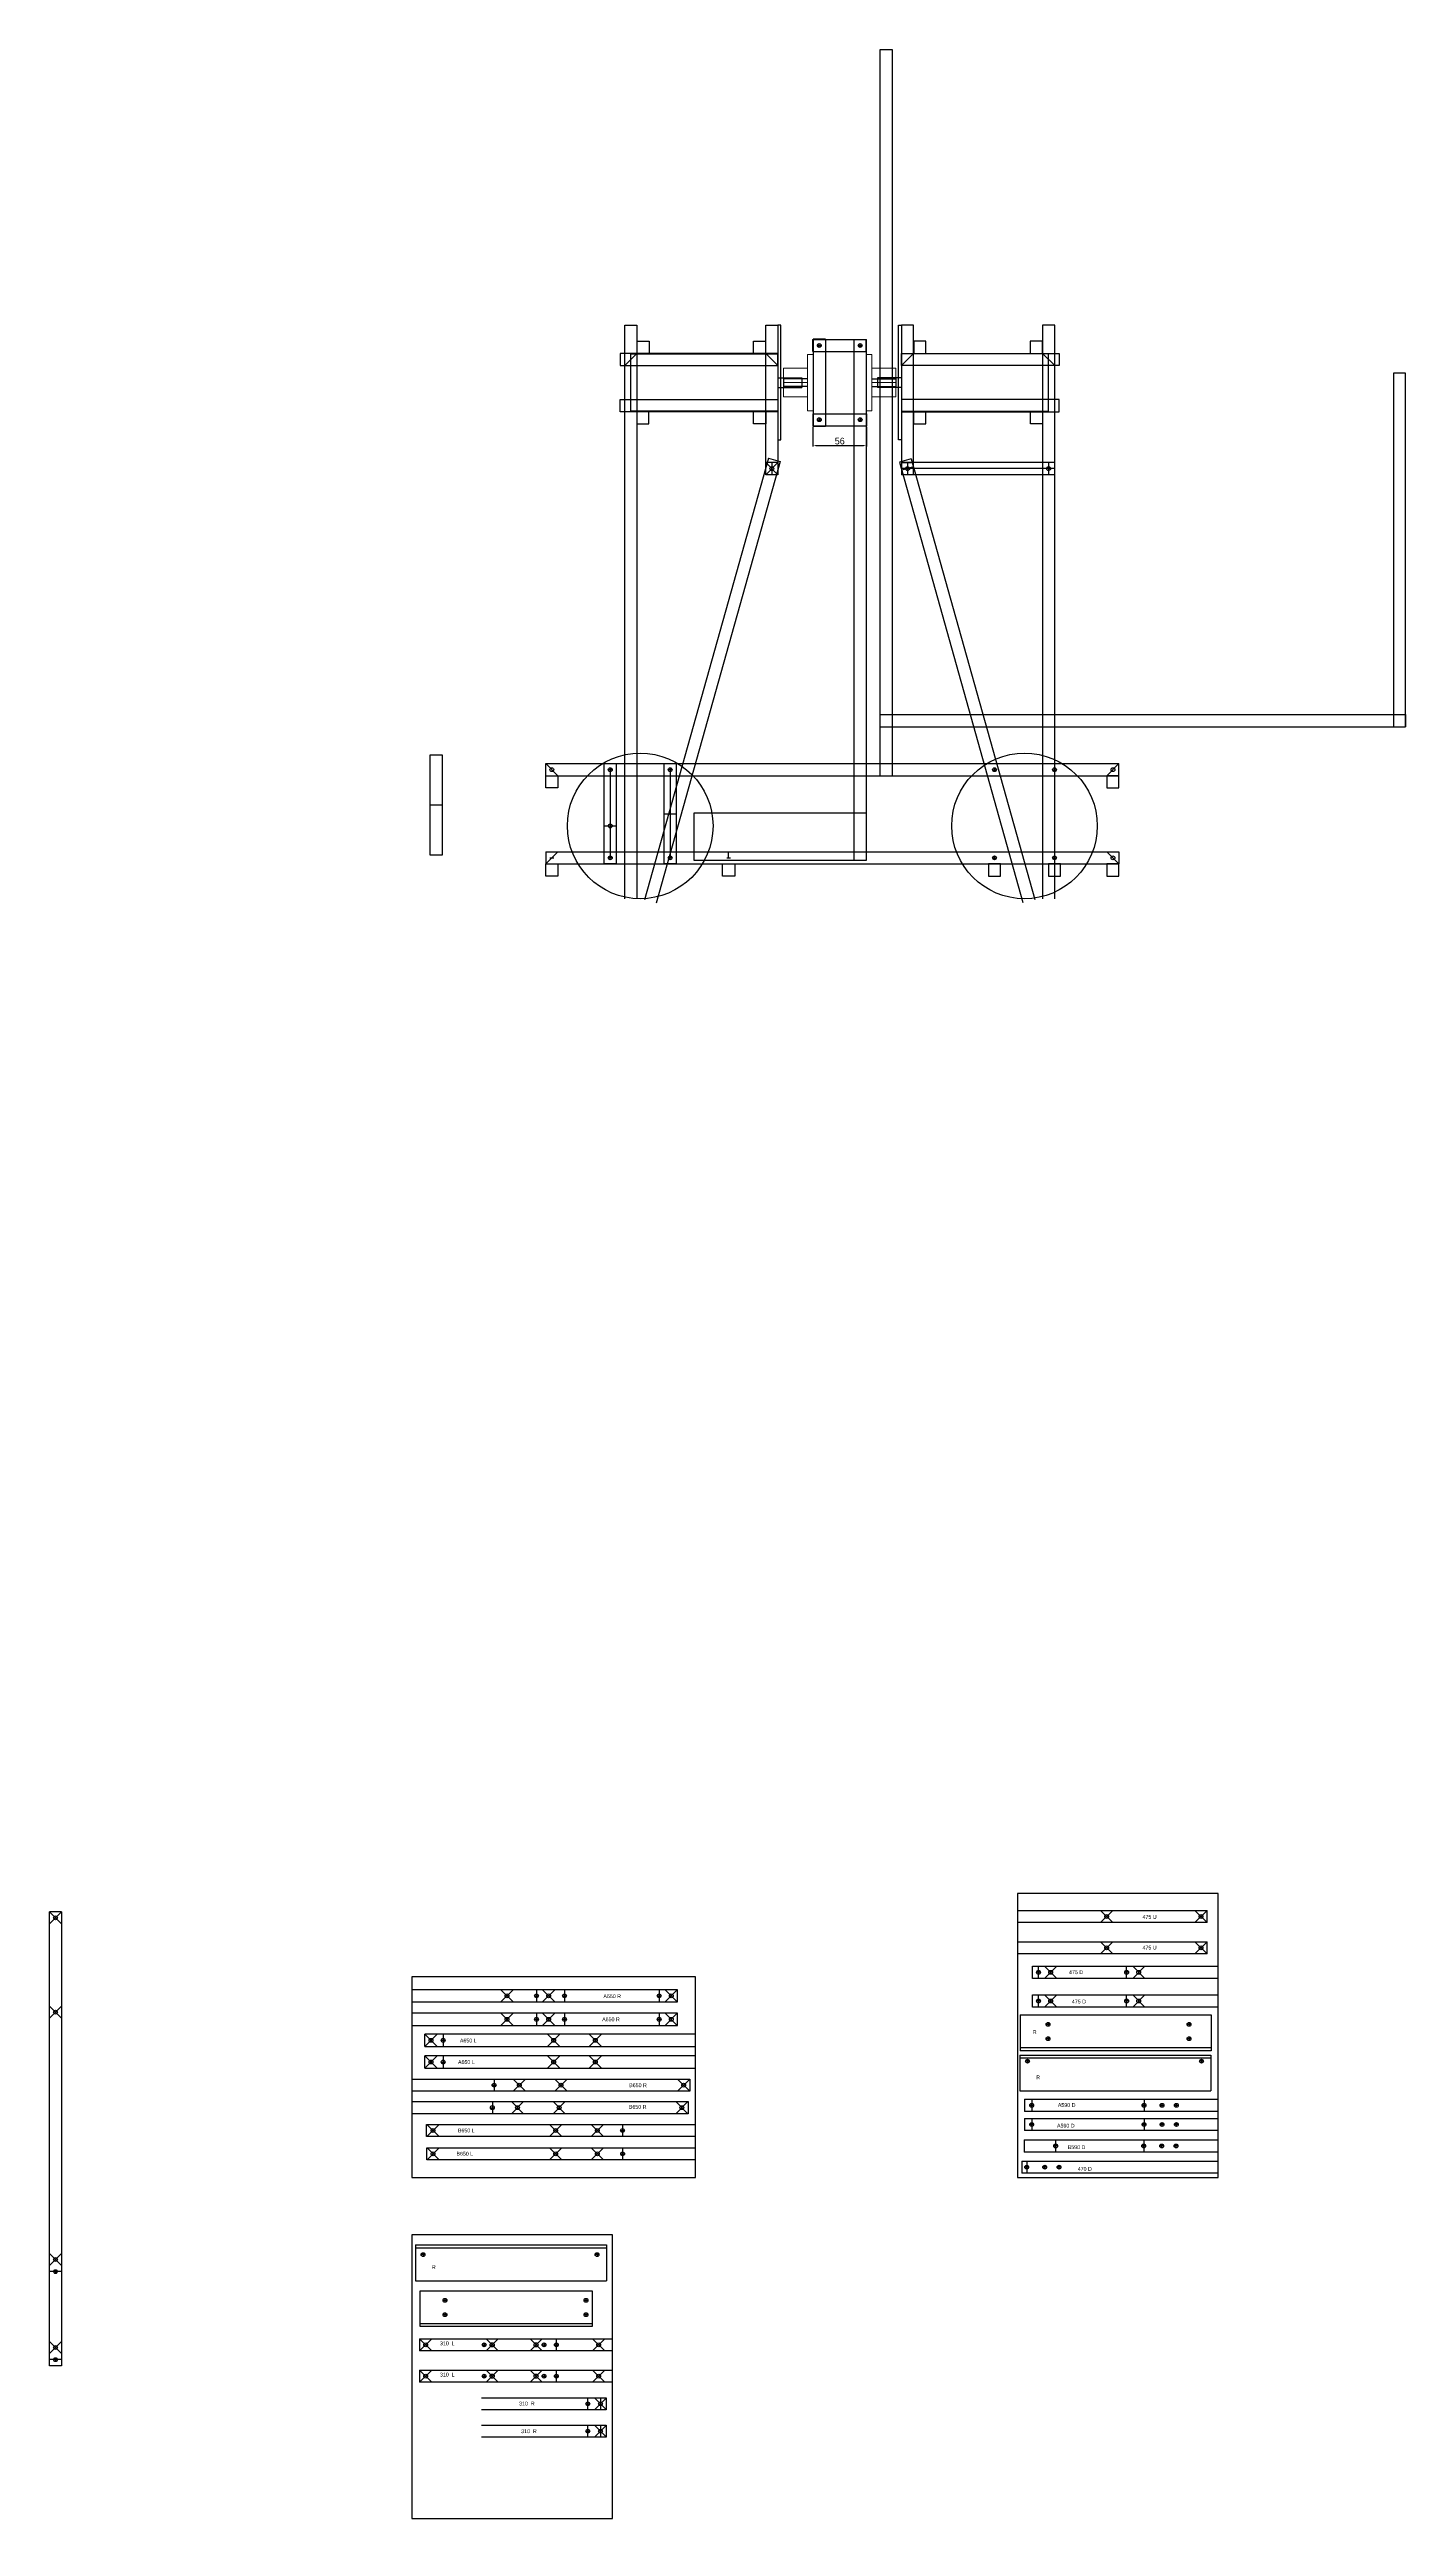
# Model space of a CAD drawing. Header units: millimetres. Extents: x -15418 to 43885, y -27590 to 23052.
# Drawn here: x 29917 to 31336, y -20744 to -18161 of the extents above; entities that cross this region are included whole.
import ezdxf

# ---------------------------------------------------------------- set-up
doc = ezdxf.new("R2010")
doc.units = ezdxf.units.MM
doc.header["$LTSCALE"] = 0.5
doc.layers.get('0').update_dxf_attribs({"lineweight": 5})
doc.layers.get('Defpoints').update_dxf_attribs({"color": 4})
for name, color, linetype in [('Layer1', 1, 'Continuous'), ('Layer2', 2, 'Continuous'), ('Layer3', 9, 'Continuous'), ('Layer4', 6, 'Continuous')]:
    doc.layers.add(name, color=color, linetype=linetype)
doc.dimstyles.new('ISO-25', dxfattribs={"dimtxt": 7, "dimasz": 3, "dimexe": 1, "dimexo": 1, "dimgap": 1, "dimtad": 1, "dimtoh": 1, "dimdec": 3, "dimdsep": 46, "dimtxsty": 'Standard', "dimcen": 2.5, "dimadec": 0, "dimazin": 0, "dimtfac": 1, "dimtdec": 3, "dimtmove": 0, "dimatfit": 3, "dimfxl": 1, "dimarcsym": 1})

# ---------------------------------------------------------------- blocks, each defined once
blk = doc.blocks.new('*D338')
at = {"layer": 'Defpoints', "color": 0, "transparency": 16777216}
for p in [(30716.1, -18554.7), (30772.1, -18554.7), (30772.1, -18575.2)]:
    blk.add_point(p, dxfattribs=at)
at = {"layer": 'Layer1', "color": 0, "lineweight": -2, "transparency": 16777216}
for p, q in [((30716.1, -18555.7), (30716.1, -18576.2)), ((30772.1, -18555.7), (30772.1, -18576.2)), ((30719.1, -18575.2), (30769.1, -18575.2))]:
    blk.add_line(p, q, dxfattribs=at)
at = {"layer": 'Layer1', "color": 0, "transparency": 16777216}
for points in [[(30719.1, -18574.7), (30719.1, -18575.7), (30716.1, -18575.2)], [(30769.1, -18574.7), (30769.1, -18575.7), (30772.1, -18575.2)]]:
    blk.add_solid(points, dxfattribs=at)
at = {"layer": 'Layer1', "color": 0, "transparency": 16777216, "insert": (30744.1, -18570.7), "char_height": 7, "attachment_point": 5}
blk.add_mtext('56', dxfattribs=at)

msp = doc.modelspace()

# ---------------------------------------------------------------- linework, layer by layer
at = {"transparency": 33554661}
for p, q in [((30685.3552, -18524.4607), (30685.3552, -18494.4607)), ((30710.3552, -18494.4607), (30685.3552, -18494.4607)), ((30710.3552, -18538.9607), (30710.3552, -18479.9607)), ((30710.3552, -18479.9607), (30716.3552, -18479.9607)), ((30716.3552, -18479.9607), (30716.3552, -18538.9607)), ((30771.7552, -18479.9607), (30771.7552, -18538.9607)), ((30777.7552, -18479.9607), (30771.7552, -18479.9607)), ((30777.7552, -18538.9607), (30777.7552, -18479.9607)), ((30777.7552, -18494.4607), (30802.7552, -18494.4607)), ((30802.7552, -18524.4607), (30802.7552, -18494.4607)), ((30710.3552, -18509.4607), (30685.3552, -18509.4607)), ((30777.7552, -18509.4607), (30802.7552, -18509.4607)), ((30710.3552, -18524.4607), (30685.3552, -18524.4607)), ((30716.3552, -18538.9607), (30710.3552, -18538.9607)), ((30771.7552, -18538.9607), (30777.7552, -18538.9607)), ((30777.7552, -18524.4607), (30802.7552, -18524.4607))]:
    msp.add_line(p, q, dxfattribs=at)
at = {"layer": 'Layer1', "transparency": 33554661}
for p, q in [((30786.3552, -18920.8307), (30786.3552, -18160.8307)), ((30786.3552, -18160.8307), (30799.0552, -18160.8307)), ((30799.0552, -18160.8307), (30799.0552, -18920.8307)), ((30519.0552, -19049.4607), (30519.0552, -18449.4607)), ((30519.0552, -18449.4607), (30531.7552, -18449.4607)), ((30531.7552, -18449.4607), (30531.7552, -19049.4607)), ((30531.9552, -18478.9607), (30531.9552, -18466.2607)), ((30531.9552, -18466.2607), (30544.6552, -18466.2607)), ((30544.6552, -18466.2607), (30544.6552, -18478.9607)), ((30653.7552, -18478.9607), (30653.7552, -18466.2607)), ((30653.7552, -18466.2607), (30666.4552, -18466.2607)), ((30666.4552, -18466.2607), (30666.4552, -18478.9607)), ((30666.6552, -18605.8107), (30666.6552, -18449.4607)), ((30666.6552, -18449.4607), (30679.3552, -18449.4607)), ((30679.3552, -18449.4607), (30679.3552, -18569.4607)), ((30682.3552, -18449.4607), (30679.3552, -18449.4607)), ((30679.3552, -18449.4607), (30679.3552, -18605.8107)), ((30682.3552, -18569.4607), (30682.3552, -18449.4607)), ((30716.0552, -18464.2607), (30772.0552, -18464.2607)), ((30716.0552, -18476.9607), (30716.0552, -18464.2607)), ((30716.3552, -18476.9607), (30716.3552, -18463.9607)), ((30729.0552, -18463.9607), (30716.3552, -18463.9607)), ((30716.3552, -18464.2607), (30716.3552, -18554.6607)), ((30720.7052, -18470.6107), (30724.7052, -18470.6107)), ((30722.7052, -18472.6107), (30722.7052, -18468.6107)), ((30729.0552, -18463.9607), (30729.0552, -18554.9607)), ((30759.0552, -19009.4607), (30759.0552, -18464.2607)), ((30763.4052, -18470.6107), (30767.4052, -18470.6107)), ((30765.4052, -18472.6107), (30765.4052, -18468.6107)), ((30771.7552, -18464.2607), (30771.7552, -19009.4607)), ((30771.7552, -18476.9607), (30771.7552, -18464.2607)), ((30772.0552, -18476.9607), (30772.0552, -18464.2607)), ((30805.7552, -18569.4607), (30805.7552, -18449.4607)), ((30805.7552, -18449.4607), (30808.7552, -18449.4607)), ((30808.7552, -18449.4607), (30808.7552, -18569.4607)), ((30808.7552, -18449.4607), (30808.7552, -18605.8107)), ((30821.4552, -18449.4607), (30808.7552, -18449.4607)), ((30821.4552, -18605.8107), (30821.4552, -18449.4607)), ((30821.6552, -18466.2607), (30821.6552, -18478.9607)), ((30834.3552, -18466.2607), (30821.6552, -18466.2607)), ((30834.3552, -18478.9607), (30834.3552, -18466.2607)), ((30943.4552, -18466.2607), (30943.4552, -18478.9607)), ((30956.1552, -18466.2607), (30943.4552, -18466.2607)), ((30956.1552, -18478.9607), (30956.1552, -18466.2607)), ((30956.3552, -18449.4607), (30956.3552, -19049.4607)), ((30969.0552, -18449.4607), (30956.3552, -18449.4607)), ((30969.0552, -19049.4607), (30969.0552, -18449.4607)), ((30679.3552, -18478.9607), (30514.3552, -18478.9607)), ((30514.3552, -18478.9607), (30514.3552, -18491.6607)), ((30514.3552, -18491.6607), (30679.3552, -18491.6607)), ((30531.7552, -18478.9607), (30519.0552, -18491.6607)), ((30544.6552, -18478.9607), (30531.9552, -18478.9607)), ((30666.4552, -18478.9607), (30653.7552, -18478.9607)), ((30666.6552, -18478.9607), (30679.3552, -18491.6607)), ((30679.3552, -18491.6607), (30679.3552, -18478.9607)), ((30716.0552, -18476.9607), (30729.0552, -18476.9607)), ((30716.3552, -18476.9607), (30772.0552, -18476.9607)), ((30808.7552, -18478.9607), (30973.7552, -18478.9607)), ((30808.7552, -18491.6607), (30808.7552, -18478.9607)), ((30821.4552, -18478.9607), (30808.7552, -18491.6607)), ((30973.7552, -18491.6607), (30808.7552, -18491.6607)), ((30821.6552, -18478.9607), (30834.3552, -18478.9607)), ((30943.4552, -18478.9607), (30956.1552, -18478.9607)), ((30956.3552, -18478.9607), (30969.0552, -18491.6607)), ((30973.7552, -18478.9607), (30973.7552, -18491.6607)), ((30685.3552, -18504.4607), (30685.3552, -18514.4607)), ((30716.3552, -18509.4607), (30716.3552, -18509.4607)), ((30802.7552, -18504.4607), (30802.7552, -18514.4607)), ((31336.3552, -18499.4607), (31323.6552, -18499.4607)), ((31323.6552, -18499.4607), (31323.6552, -18869.4607)), ((31336.3552, -18869.4607), (31336.3552, -18499.4607)), ((30514.3552, -18539.9607), (30514.3552, -18527.2607)), ((30514.3552, -18527.2607), (30679.3552, -18527.2607)), ((30679.3552, -18539.9607), (30514.3552, -18539.9607)), ((30531.7552, -18539.9607), (30531.7552, -18552.6607)), ((30544.4552, -18552.6607), (30544.4552, -18539.9607)), ((30653.9552, -18552.6607), (30653.9552, -18539.9607)), ((30666.6552, -18539.9607), (30666.6552, -18552.6607)), ((30679.3552, -18527.2607), (30679.3552, -18539.9607)), ((30716.0552, -18541.9607), (30716.0552, -18554.6607)), ((30716.0552, -18541.9607), (30729.0552, -18541.9607)), ((30716.3552, -18541.9607), (30772.0552, -18541.9607)), ((30716.3552, -18541.9607), (30716.3552, -18554.9607)), ((30720.7052, -18548.3107), (30724.7052, -18548.3107)), ((30722.7052, -18546.3107), (30722.7052, -18550.3107)), ((30763.4052, -18548.3107), (30767.4052, -18548.3107)), ((30765.4052, -18546.3107), (30765.4052, -18550.3107)), ((30771.7552, -18541.9607), (30771.7552, -18554.6607)), ((30772.0552, -18541.9607), (30772.0552, -18554.6607)), ((30973.7552, -18527.2607), (30808.7552, -18527.2607)), ((30808.7552, -18527.2607), (30808.7552, -18539.9607)), ((30808.7552, -18539.9607), (30973.7552, -18539.9607)), ((30821.4552, -18539.9607), (30821.4552, -18552.6607)), ((30834.1552, -18552.6607), (30834.1552, -18539.9607)), ((30943.6552, -18552.6607), (30943.6552, -18539.9607)), ((30956.3552, -18539.9607), (30956.3552, -18552.6607)), ((30973.7552, -18539.9607), (30973.7552, -18527.2607)), ((30531.7552, -18552.6607), (30544.4552, -18552.6607)), ((30666.6552, -18552.6607), (30653.9552, -18552.6607)), ((30679.3552, -18569.4607), (30682.3552, -18569.4607)), ((30716.0552, -18554.6607), (30772.0552, -18554.6607)), ((30716.3552, -18554.9607), (30729.0552, -18554.9607)), ((30808.7552, -18569.4607), (30805.7552, -18569.4607)), ((30821.4552, -18552.6607), (30834.1552, -18552.6607)), ((30956.3552, -18552.6607), (30943.6552, -18552.6607)), ((30669.4521, -18588.6162), (30539.8092, -19050.7775)), ((30681.6801, -18592.0464), (30552.0372, -19054.2076)), ((30679.3552, -18593.1107), (30666.6552, -18593.1107)), ((30666.6552, -18593.1107), (30679.3552, -18605.8107)), ((30679.3552, -18593.1107), (30666.6552, -18605.8107)), ((30669.4521, -18588.6162), (30681.6801, -18592.0464)), ((30673.0052, -18593.1107), (30673.0052, -18605.8107)), ((30818.8485, -18589.2945), (30806.6205, -18592.7247)), ((30806.6205, -18592.7247), (30935.8829, -19053.5293)), ((30969.0552, -18593.1107), (30808.7552, -18593.1107)), ((30808.7552, -18593.1107), (30821.4552, -18593.1107)), ((30969.0552, -18599.4607), (30808.7552, -18599.4607)), ((30821.2192, -18597.7457), (30808.9912, -18601.1758)), ((30815.1052, -18593.1107), (30815.1052, -18605.8107)), ((30818.8485, -18589.2945), (30948.1109, -19050.0992)), ((30962.7052, -18593.1107), (30962.7052, -18605.8107)), ((30679.3552, -18605.8107), (30666.6552, -18605.8107)), ((30969.0552, -18605.8107), (30808.7552, -18605.8107)), ((30786.3552, -18856.7607), (31336.3552, -18856.7607)), ((31336.3552, -18856.7607), (31336.3552, -18869.4607)), ((30786.3552, -18869.4607), (31336.3552, -18869.4607)), ((31323.6552, -18869.4607), (31336.3552, -18869.4607)), ((30786.3552, -18920.8307), (30799.0552, -18920.8307)), ((30591.7552, -19009.4607), (30591.7552, -18959.4607)), ((30591.7552, -18959.4607), (30771.7552, -18959.4607)), ((30771.7552, -19009.4607), (30591.7552, -19009.4607)), ((30701.7552, -19009.4607), (30695.4052, -19009.4607)), ((31140.1977, -20090.2439), (30930.1977, -20090.2439)), ((30930.1977, -20090.2439), (30930.1977, -20387.2439)), ((31140.1977, -20387.2439), (31140.1977, -20090.2439)), ((30930.1977, -20108.0106), (31128.4902, -20108.0106)), ((31128.4902, -20120.7106), (30930.1977, -20120.7106)), ((31029.7902, -20108.0106), (31017.0902, -20120.7106)), ((31029.7902, -20108.0106), (31017.0902, -20120.7106)), ((31029.7902, -20108.0106), (31017.0902, -20120.7106)), ((31017.0902, -20108.0106), (31029.7902, -20120.7106)), ((31128.4902, -20108.0106), (31115.7902, -20120.7106)), ((31128.4902, -20108.0106), (31115.7902, -20120.7106)), ((31128.4902, -20108.0106), (31115.7902, -20120.7106)), ((31115.7902, -20108.0106), (31128.4902, -20120.7106)), ((31128.4902, -20120.7106), (31128.4902, -20108.0106)), ((30930.1977, -20140.7106), (31128.4902, -20140.7106)), ((31029.7902, -20140.7106), (31017.0902, -20153.4106)), ((31029.7902, -20140.7106), (31017.0902, -20153.4106)), ((31029.7902, -20140.7106), (31017.0902, -20153.4106)), ((31017.0902, -20140.7106), (31029.7902, -20153.4106)), ((31128.4902, -20140.7106), (31115.7902, -20153.4106)), ((31128.4902, -20140.7106), (31115.7902, -20153.4106)), ((31128.4902, -20140.7106), (31115.7902, -20153.4106)), ((31115.7902, -20140.7106), (31128.4902, -20153.4106)), ((31128.4902, -20153.4106), (31128.4902, -20140.7106)), ((31128.4902, -20153.4106), (30930.1977, -20153.4106)), ((30945.7439, -20179.0416), (30945.7439, -20166.3416)), ((30945.7439, -20166.3416), (31140.1977, -20166.3416)), ((30954.1639, -20172.6916), (30950.1639, -20172.6916)), ((30952.1639, -20179.0416), (30952.1639, -20166.3416)), ((30952.1639, -20170.6916), (30952.1639, -20174.6916)), ((30971.2139, -20166.3416), (30958.5139, -20179.0416)), ((30971.2139, -20166.3416), (30958.5139, -20179.0416)), ((30971.2139, -20166.3416), (30958.5139, -20179.0416)), ((30958.5139, -20166.3416), (30971.2139, -20179.0416)), ((31046.3239, -20172.6916), (31042.3239, -20172.6916)), ((31044.3239, -20179.0416), (31044.3239, -20166.3416)), ((31044.3239, -20170.6916), (31044.3239, -20174.6916)), ((31063.3739, -20166.3416), (31050.6739, -20179.0416)), ((31063.3739, -20166.3416), (31050.6739, -20179.0416)), ((31063.3739, -20166.3416), (31050.6739, -20179.0416)), ((31050.6739, -20166.3416), (31063.3739, -20179.0416)), ((30593.1977, -20177.2439), (30296.1977, -20177.2439)), ((30296.1977, -20177.2439), (30296.1977, -20387.2439)), ((30574.4154, -20190.9183), (30296.1977, -20190.9183)), ((30389.4654, -20203.6183), (30402.1654, -20190.9183)), ((30402.1654, -20203.6183), (30389.4654, -20190.9183)), ((30424.7154, -20197.2683), (30428.7154, -20197.2683)), ((30426.7154, -20190.9183), (30426.7154, -20203.6183)), ((30426.7154, -20195.2683), (30426.7154, -20199.2683)), ((30433.0654, -20203.6183), (30445.7654, -20190.9183)), ((30445.7654, -20203.6183), (30433.0654, -20190.9183)), ((30453.9654, -20197.2683), (30457.9654, -20197.2683)), ((30455.9654, -20190.9183), (30455.9654, -20203.6183)), ((30455.9654, -20195.2683), (30455.9654, -20199.2683)), ((30553.0654, -20197.2683), (30557.0654, -20197.2683)), ((30555.0654, -20190.9183), (30555.0654, -20203.6183)), ((30555.0654, -20195.2683), (30555.0654, -20199.2683)), ((30574.1154, -20203.6183), (30561.4154, -20190.9183)), ((30561.4154, -20203.6183), (30574.1154, -20190.9183)), ((30574.4154, -20203.6183), (30574.4154, -20190.9183)), ((30593.1977, -20387.2439), (30593.1977, -20177.2439)), ((31140.1977, -20179.0416), (30945.7439, -20179.0416)), ((30945.7439, -20209.0416), (30945.7439, -20196.3416)), ((30945.7439, -20196.3416), (31140.1977, -20196.3416)), ((30952.1639, -20209.0416), (30952.1639, -20196.3416)), ((30952.1639, -20200.6916), (30952.1639, -20204.6916)), ((30971.2139, -20196.3416), (30958.5139, -20209.0416)), ((30971.2139, -20196.3416), (30958.5139, -20209.0416)), ((30971.2139, -20196.3416), (30958.5139, -20209.0416)), ((30958.5139, -20196.3416), (30971.2139, -20209.0416)), ((31044.3239, -20209.0416), (31044.3239, -20196.3416)), ((31044.3239, -20200.6916), (31044.3239, -20204.6916)), ((31063.3739, -20196.3416), (31050.6739, -20209.0416)), ((31063.3739, -20196.3416), (31050.6739, -20209.0416)), ((31063.3739, -20196.3416), (31050.6739, -20209.0416)), ((31050.6739, -20196.3416), (31063.3739, -20209.0416)), ((30296.1977, -20203.6183), (30574.4154, -20203.6183)), ((30574.4154, -20215.5226), (30296.1977, -20215.5226)), ((30389.4654, -20228.2226), (30402.1654, -20215.5226)), ((30402.1654, -20228.2226), (30389.4654, -20215.5226)), ((30424.7154, -20221.8726), (30428.7154, -20221.8726)), ((30426.7154, -20215.5226), (30426.7154, -20228.2226)), ((30426.7154, -20219.8726), (30426.7154, -20223.8726)), ((30433.0654, -20228.2226), (30445.7654, -20215.5226)), ((30445.7654, -20228.2226), (30433.0654, -20215.5226)), ((30453.9654, -20221.8726), (30457.9654, -20221.8726)), ((30455.9654, -20215.5226), (30455.9654, -20228.2226)), ((30455.9654, -20219.8726), (30455.9654, -20223.8726)), ((30553.0654, -20221.8726), (30557.0654, -20221.8726)), ((30555.0654, -20215.5226), (30555.0654, -20228.2226)), ((30555.0654, -20219.8726), (30555.0654, -20223.8726)), ((30574.1154, -20228.2226), (30561.4154, -20215.5226)), ((30561.4154, -20228.2226), (30574.1154, -20215.5226)), ((30574.4154, -20228.2226), (30574.4154, -20215.5226)), ((30932.8406, -20217.1736), (31132.8406, -20217.1736)), ((30932.8406, -20217.1736), (30932.8406, -20254.6736)), ((31140.1977, -20209.0416), (30945.7439, -20209.0416)), ((30954.1639, -20202.6916), (30950.1639, -20202.6916)), ((30964.1029, -20227.1736), (30960.1029, -20227.1736)), ((30962.1029, -20225.1736), (30962.1029, -20229.1736)), ((31046.3239, -20202.6916), (31042.3239, -20202.6916)), ((31111.7029, -20227.1736), (31107.7029, -20227.1736)), ((31109.7029, -20225.1736), (31109.7029, -20229.1736)), ((31132.8406, -20217.1736), (31132.8406, -20254.6736)), ((30296.1977, -20228.2226), (30574.4154, -20228.2226)), ((30593.1977, -20237.4944), (30309.6899, -20237.4944)), ((30309.6899, -20250.1944), (30309.6899, -20237.4944)), ((30309.6899, -20250.1944), (30593.1977, -20250.1944)), ((30309.9899, -20250.1944), (30322.6899, -20237.4944)), ((30322.6899, -20250.1944), (30309.9899, -20237.4944)), ((30327.0399, -20243.8444), (30331.0399, -20243.8444)), ((30329.0399, -20237.4944), (30329.0399, -20250.1944)), ((30329.0399, -20241.8444), (30329.0399, -20245.8444)), ((30438.3399, -20250.1944), (30451.0399, -20237.4944)), ((30451.0399, -20250.1944), (30438.3399, -20237.4944)), ((30481.9399, -20250.1944), (30494.6399, -20237.4944)), ((30494.6399, -20250.1944), (30481.9399, -20237.4944)), ((31132.8406, -20251.6736), (30932.8406, -20251.6736)), ((30964.1029, -20242.1736), (30960.1029, -20242.1736)), ((30962.1029, -20240.1736), (30962.1029, -20244.1736)), ((31111.7029, -20242.1736), (31107.7029, -20242.1736)), ((31109.7029, -20240.1736), (31109.7029, -20244.1736)), ((30593.1977, -20260.1944), (30309.6899, -20260.1944)), ((30309.6899, -20272.8944), (30309.6899, -20260.1944)), ((30309.6899, -20272.8944), (30593.1977, -20272.8944)), ((30309.9899, -20272.8944), (30322.6899, -20260.1944)), ((30322.6899, -20272.8944), (30309.9899, -20260.1944)), ((30327.0399, -20266.5444), (30331.0399, -20266.5444)), ((30329.0399, -20260.1944), (30329.0399, -20272.8944)), ((30329.0399, -20264.5444), (30329.0399, -20268.5444)), ((30438.3399, -20272.8944), (30451.0399, -20260.1944)), ((30451.0399, -20272.8944), (30438.3399, -20260.1944)), ((30481.9399, -20272.8944), (30494.6399, -20260.1944)), ((30494.6399, -20272.8944), (30481.9399, -20260.1944)), ((30932.5494, -20259.2484), (31132.5494, -20259.2484)), ((30932.5494, -20259.2484), (30932.5494, -20296.7484)), ((30932.5494, -20262.2484), (31132.5494, -20262.2484)), ((31132.8406, -20254.6736), (30932.8406, -20254.6736)), ((30942.5494, -20265.5984), (30938.5494, -20265.5984)), ((30940.5494, -20263.5984), (30940.5494, -20267.5984)), ((31124.6494, -20265.5984), (31120.6494, -20265.5984)), ((31122.6494, -20263.5984), (31122.6494, -20267.5984)), ((31132.5494, -20259.2484), (31132.5494, -20296.7484)), ((30296.1977, -20284.4754), (30587.3449, -20284.4754)), ((30587.3449, -20297.1754), (30296.1977, -20297.1754)), ((30380.3449, -20290.8254), (30384.3449, -20290.8254)), ((30382.3449, -20284.4754), (30382.3449, -20297.1754)), ((30382.3449, -20288.8254), (30382.3449, -20292.8254)), ((30402.3949, -20284.4754), (30415.0949, -20297.1754)), ((30402.3949, -20284.4754), (30415.0949, -20297.1754)), ((30415.0949, -20284.4754), (30402.3949, -20297.1754)), ((30445.9949, -20284.4754), (30458.6949, -20297.1754)), ((30445.9949, -20284.4754), (30458.6949, -20297.1754)), ((30458.6949, -20284.4754), (30445.9949, -20297.1754)), ((30587.0449, -20284.4754), (30574.3449, -20297.1754)), ((30574.3449, -20284.4754), (30587.0449, -20297.1754)), ((30587.0449, -20284.4754), (30574.3449, -20297.1754)), ((30574.3449, -20284.4754), (30587.0449, -20297.1754)), ((30587.3449, -20284.4754), (30587.3449, -20297.1754)), ((30932.5494, -20296.7484), (31132.5494, -20296.7484)), ((30937.6033, -20305.5159), (31140.1977, -20305.5159)), ((30937.6033, -20305.5159), (30937.6033, -20318.2159)), ((30945.0233, -20305.5159), (30945.0233, -20318.2159)), ((31062.5833, -20305.5159), (31062.5833, -20318.2159)), ((30296.1977, -20307.9564), (30585.5055, -20307.9564)), ((30585.5055, -20320.6564), (30296.1977, -20320.6564)), ((30378.5055, -20314.3064), (30382.5055, -20314.3064)), ((30380.5055, -20307.9564), (30380.5055, -20320.6564)), ((30380.5055, -20312.3064), (30380.5055, -20316.3064)), ((30400.5555, -20307.9564), (30413.2555, -20320.6564)), ((30400.5555, -20307.9564), (30413.2555, -20320.6564)), ((30413.2555, -20307.9564), (30400.5555, -20320.6564)), ((30444.1555, -20307.9564), (30456.8555, -20320.6564)), ((30444.1555, -20307.9564), (30456.8555, -20320.6564)), ((30456.8555, -20307.9564), (30444.1555, -20320.6564)), ((30585.2055, -20307.9564), (30572.5055, -20320.6564)), ((30572.5055, -20307.9564), (30585.2055, -20320.6564)), ((30585.2055, -20307.9564), (30572.5055, -20320.6564)), ((30572.5055, -20307.9564), (30585.2055, -20320.6564)), ((30585.5055, -20307.9564), (30585.5055, -20320.6564)), ((31140.1977, -20318.2159), (30937.6033, -20318.2159)), ((30937.6033, -20325.5159), (31140.1977, -20325.5159)), ((30937.6033, -20325.5159), (30937.6033, -20338.2159)), ((30947.0233, -20311.8659), (30943.0233, -20311.8659)), ((30945.0233, -20313.8659), (30945.0233, -20309.8659)), ((30945.0233, -20325.5159), (30945.0233, -20338.2159)), ((30945.0233, -20333.8659), (30945.0233, -20329.8659)), ((31064.5833, -20311.8659), (31060.5833, -20311.8659)), ((31062.5833, -20313.8659), (31062.5833, -20309.8659)), ((31062.5833, -20325.5159), (31062.5833, -20338.2159)), ((31062.5833, -20333.8659), (31062.5833, -20329.8659)), ((31083.4333, -20311.8659), (31079.4333, -20311.8659)), ((31081.4333, -20313.8659), (31081.4333, -20309.8659)), ((31081.4333, -20333.8659), (31081.4333, -20329.8659)), ((31098.4333, -20311.8659), (31094.4333, -20311.8659)), ((31096.4333, -20313.8659), (31096.4333, -20309.8659)), ((31096.4333, -20333.8659), (31096.4333, -20329.8659)), ((30311.7732, -20344.5805), (30311.7732, -20331.8805)), ((30311.7732, -20331.8805), (30593.1977, -20331.8805)), ((30593.1977, -20344.5805), (30311.7732, -20344.5805)), ((30311.8291, -20368.9443), (30311.8291, -20356.2443)), ((30311.8291, -20356.2443), (30593.1977, -20356.2443)), ((30312.0732, -20331.8805), (30324.7732, -20344.5805)), ((30324.7732, -20331.8805), (30312.0732, -20344.5805)), ((30312.0732, -20331.8805), (30324.7732, -20344.5805)), ((30324.7732, -20331.8805), (30312.0732, -20344.5805)), ((30312.1291, -20356.2443), (30324.8291, -20368.9443)), ((30324.8291, -20356.2443), (30312.1291, -20368.9443)), ((30312.1291, -20356.2443), (30324.8291, -20368.9443)), ((30324.8291, -20356.2443), (30312.1291, -20368.9443)), ((30440.4232, -20331.8805), (30453.1232, -20344.5805)), ((30440.4232, -20331.8805), (30453.1232, -20344.5805)), ((30453.1232, -20331.8805), (30440.4232, -20344.5805)), ((30440.4791, -20356.2443), (30453.1791, -20368.9443)), ((30440.4791, -20356.2443), (30453.1791, -20368.9443)), ((30453.1791, -20356.2443), (30440.4791, -20368.9443)), ((30484.0232, -20331.8805), (30496.7232, -20344.5805)), ((30484.0232, -20331.8805), (30496.7232, -20344.5805)), ((30496.7232, -20331.8805), (30484.0232, -20344.5805)), ((30484.0791, -20356.2443), (30496.7791, -20368.9443)), ((30484.0791, -20356.2443), (30496.7791, -20368.9443)), ((30496.7791, -20356.2443), (30484.0791, -20368.9443)), ((30514.7732, -20338.2305), (30518.7732, -20338.2305)), ((30516.7732, -20331.8805), (30516.7732, -20344.5805)), ((30516.7732, -20336.2305), (30516.7732, -20340.2305)), ((30516.8291, -20356.2443), (30516.8291, -20368.9443)), ((30937.2566, -20348.0218), (31139.851, -20348.0218)), ((30937.2566, -20348.0218), (30937.2566, -20360.7218)), ((31140.1977, -20338.2159), (30937.6033, -20338.2159)), ((30947.0233, -20331.8659), (30943.0233, -20331.8659)), ((30972.0766, -20354.3718), (30968.0766, -20354.3718)), ((30970.0766, -20348.0218), (30970.0766, -20360.7218)), ((30970.0766, -20356.3718), (30970.0766, -20352.3718)), ((31064.2366, -20354.3718), (31060.2366, -20354.3718)), ((31064.5833, -20331.8659), (31060.5833, -20331.8659)), ((31062.2366, -20348.0218), (31062.2366, -20360.7218)), ((31062.2366, -20356.3718), (31062.2366, -20352.3718)), ((31083.0866, -20354.3718), (31079.0866, -20354.3718)), ((31083.4333, -20331.8659), (31079.4333, -20331.8659)), ((31081.0866, -20356.3718), (31081.0866, -20352.3718)), ((31098.0866, -20354.3718), (31094.0866, -20354.3718)), ((31098.4333, -20331.8659), (31094.4333, -20331.8659)), ((31096.0866, -20356.3718), (31096.0866, -20352.3718)), ((30593.1977, -20368.9443), (30311.8291, -20368.9443)), ((30514.8291, -20362.5943), (30518.8291, -20362.5943)), ((30516.8291, -20360.5943), (30516.8291, -20364.5943)), ((30934.8302, -20370.2094), (31140.1977, -20370.2094)), ((30934.8302, -20370.2094), (30934.8302, -20382.9094)), ((31140.1977, -20382.9094), (30934.8302, -20382.9094)), ((31139.851, -20360.7218), (30937.2566, -20360.7218)), ((30941.8102, -20376.5594), (30937.8102, -20376.5594)), ((30939.8102, -20370.2094), (30939.8102, -20382.9094)), ((30939.8102, -20378.5594), (30939.8102, -20374.5594)), ((30960.6602, -20376.5594), (30956.6602, -20376.5594)), ((30958.6602, -20378.5594), (30958.6602, -20374.5594)), ((30975.6602, -20376.5594), (30971.6602, -20376.5594)), ((30973.6602, -20378.5594), (30973.6602, -20374.5594)), ((30296.1977, -20387.2439), (30593.1977, -20387.2439)), ((30930.1977, -20387.2439), (31140.1977, -20387.2439)), ((30296.1977, -20447.2439), (30296.1977, -20744.2439)), ((30506.1977, -20447.2439), (30296.1977, -20447.2439)), ((30300.0277, -20457.867), (30500.0277, -20457.867)), ((30300.0277, -20457.867), (30300.0277, -20495.367)), ((30500.0277, -20457.867), (30500.0277, -20495.367)), ((30506.1977, -20744.2439), (30506.1977, -20447.2439)), ((30300.0277, -20460.867), (30500.0277, -20460.867)), ((30310.0277, -20468.067), (30306.0277, -20468.067)), ((30308.0277, -20466.067), (30308.0277, -20470.067)), ((30492.1277, -20468.067), (30488.1277, -20468.067)), ((30490.1277, -20466.067), (30490.1277, -20470.067)), ((30300.0277, -20495.367), (30500.0277, -20495.367)), ((30304.8807, -20543.3839), (30304.8807, -20505.8839)), ((30304.8807, -20505.8839), (30484.8807, -20505.8839)), ((30484.8807, -20505.8839), (30484.8807, -20543.3839)), ((30332.9307, -20515.8839), (30328.9307, -20515.8839)), ((30332.9307, -20530.8839), (30328.9307, -20530.8839)), ((30330.9307, -20513.8839), (30330.9307, -20517.8839)), ((30330.9307, -20528.8839), (30330.9307, -20532.8839)), ((30480.5307, -20515.8839), (30476.5307, -20515.8839)), ((30480.5307, -20530.8839), (30476.5307, -20530.8839)), ((30478.5307, -20513.8839), (30478.5307, -20517.8839)), ((30478.5307, -20528.8839), (30478.5307, -20532.8839)), ((30304.403, -20556.1191), (30317.103, -20568.8191)), ((30304.403, -20568.8191), (30317.103, -20556.1191)), ((30304.403, -20556.1191), (30304.403, -20568.8191)), ((30304.403, -20556.1191), (30506.1977, -20556.1191)), ((30484.8807, -20540.3839), (30304.8807, -20540.3839)), ((30484.8807, -20543.3839), (30304.8807, -20543.3839)), ((30369.953, -20562.4691), (30373.953, -20562.4691)), ((30371.953, -20560.4691), (30371.953, -20564.4691)), ((30373.953, -20556.1191), (30386.653, -20568.8191)), ((30373.953, -20568.8191), (30386.653, -20556.1191)), ((30419.953, -20556.1191), (30432.653, -20568.8191)), ((30419.953, -20568.8191), (30432.653, -20556.1191)), ((30432.653, -20562.4691), (30436.653, -20562.4691)), ((30434.653, -20560.4691), (30434.653, -20564.4691)), ((30445.5654, -20562.4691), (30449.5654, -20562.4691)), ((30447.5654, -20568.8191), (30447.5654, -20556.1191)), ((30447.5654, -20560.4691), (30447.5654, -20564.4691)), ((30485.503, -20556.1191), (30498.203, -20568.8191)), ((30485.503, -20568.8191), (30498.203, -20556.1191)), ((30506.1977, -20568.8191), (30304.403, -20568.8191)), ((30304.403, -20588.8191), (30317.103, -20601.5191)), ((30304.403, -20601.5191), (30317.103, -20588.8191)), ((30304.403, -20588.8191), (30304.403, -20601.5191)), ((30304.403, -20588.8191), (30506.1977, -20588.8191)), ((30373.953, -20588.8191), (30386.653, -20601.5191)), ((30373.953, -20601.5191), (30386.653, -20588.8191)), ((30419.953, -20588.8191), (30432.653, -20601.5191)), ((30419.953, -20601.5191), (30432.653, -20588.8191)), ((30447.5654, -20601.5191), (30447.5654, -20588.8191)), ((30485.503, -20588.8191), (30498.203, -20601.5191)), ((30485.503, -20601.5191), (30498.203, -20588.8191)), ((30506.1977, -20601.5191), (30304.403, -20601.5191)), ((30369.953, -20595.1691), (30373.953, -20595.1691)), ((30371.953, -20593.1691), (30371.953, -20597.1691)), ((30432.653, -20595.1691), (30436.653, -20595.1691)), ((30434.653, -20593.1691), (30434.653, -20597.1691)), ((30445.5654, -20595.1691), (30449.5654, -20595.1691)), ((30447.5654, -20593.1691), (30447.5654, -20597.1691)), ((30369.3046, -20617.7637), (30499.7348, -20617.7637)), ((30499.7348, -20630.4637), (30369.3046, -20630.4637)), ((30478.4971, -20624.1137), (30482.4971, -20624.1137)), ((30480.4971, -20630.4637), (30480.4971, -20617.7637)), ((30480.4971, -20622.1137), (30480.4971, -20626.1137)), ((30487.3848, -20617.7637), (30499.7348, -20630.1137)), ((30487.3848, -20630.4637), (30499.7348, -20618.1137)), ((30493.7348, -20617.7637), (30493.7348, -20630.4637)), ((30499.7348, -20617.7637), (30499.7348, -20630.4637)), ((30499.7348, -20617.7637), (30499.7348, -20630.4637)), ((30369.3046, -20646.3925), (30499.7348, -20646.3925)), ((30499.7348, -20659.0925), (30369.3046, -20659.0925)), ((30478.4971, -20652.7425), (30482.4971, -20652.7425)), ((30480.4971, -20659.0925), (30480.4971, -20646.3925)), ((30480.4971, -20650.7425), (30480.4971, -20654.7425)), ((30487.3848, -20646.3925), (30499.7348, -20658.7425)), ((30487.3848, -20659.0925), (30499.7348, -20646.7425)), ((30493.7348, -20646.3925), (30493.7348, -20659.0925)), ((30499.7348, -20646.3925), (30499.7348, -20659.0925)), ((30499.7348, -20646.3925), (30499.7348, -20659.0925)), ((30296.1977, -20744.2439), (30506.1977, -20744.2439))]:
    msp.add_line(p, q, dxfattribs=at)
for centre, radius in [((30722.7052, -18470.6107), 2), ((30765.4052, -18470.6107), 2), ((30722.7052, -18548.3107), 2), ((30765.4052, -18548.3107), 2), ((30673.0052, -18599.4607), 2), ((30815.1052, -18599.4607), 2), ((30962.7052, -18599.4607), 2), ((31023.4402, -20114.3606), 2), ((31122.1402, -20114.3606), 2), ((31023.4402, -20147.0606), 2), ((31122.1402, -20147.0606), 2), ((30952.1639, -20172.6916), 2), ((30952.1639, -20172.6916), 2), ((30964.8639, -20172.6916), 2), ((31044.3239, -20172.6916), 2), ((31044.3239, -20172.6916), 2), ((31057.0239, -20172.6916), 2), ((30395.8154, -20197.2683), 2), ((30426.7154, -20197.2683), 2), ((30426.7154, -20197.2683), 2), ((30439.4154, -20197.2683), 2), ((30455.9654, -20197.2683), 2), ((30455.9654, -20197.2683), 2), ((30555.0654, -20197.2683), 2), ((30555.0654, -20197.2683), 2), ((30567.7654, -20197.2683), 2), ((30567.7654, -20197.2683), 2), ((30567.7654, -20197.2683), 2), ((30952.1639, -20202.6916), 2), ((30952.1639, -20202.6916), 2), ((30964.8639, -20202.6916), 2), ((31044.3239, -20202.6916), 2), ((31044.3239, -20202.6916), 2), ((31057.0239, -20202.6916), 2), ((30395.8154, -20221.8726), 2), ((30426.7154, -20221.8726), 2), ((30426.7154, -20221.8726), 2), ((30439.4154, -20221.8726), 2), ((30455.9654, -20221.8726), 2), ((30455.9654, -20221.8726), 2), ((30555.0654, -20221.8726), 2), ((30555.0654, -20221.8726), 2), ((30567.7654, -20221.8726), 2), ((30567.7654, -20221.8726), 2), ((30567.7654, -20221.8726), 2), ((30962.1029, -20227.1736), 2), ((30962.1029, -20227.1736), 2), ((31109.7029, -20227.1736), 2), ((31109.7029, -20227.1736), 2), ((30316.3399, -20243.8444), 2), ((30329.0399, -20243.8444), 2), ((30329.0399, -20243.8444), 2), ((30444.6899, -20243.8444), 2), ((30488.2899, -20243.8444), 2), ((30962.1029, -20242.1736), 2), ((30962.1029, -20242.1736), 2), ((31109.7029, -20242.1736), 2), ((31109.7029, -20242.1736), 2), ((30316.3399, -20266.5444), 2), ((30329.0399, -20266.5444), 2), ((30329.0399, -20266.5444), 2), ((30444.6899, -20266.5444), 2), ((30488.2899, -20266.5444), 2), ((30940.5494, -20265.5984), 2), ((30940.5494, -20265.5984), 2), ((31122.6494, -20265.5984), 2), ((31122.6494, -20265.5984), 2), ((30382.3449, -20290.8254), 2), ((30382.3449, -20290.8254), 2), ((30408.7449, -20290.8254), 2), ((30408.7449, -20290.8254), 2), ((30408.7449, -20290.8254), 2), ((30408.7449, -20290.8254), 2), ((30408.7449, -20290.8254), 2), ((30408.7449, -20290.8254), 2), ((30452.3449, -20290.8254), 2), ((30452.3449, -20290.8254), 2), ((30452.3449, -20290.8254), 2), ((30452.3449, -20290.8254), 2), ((30452.3449, -20290.8254), 2), ((30452.3449, -20290.8254), 2), ((30580.6949, -20290.8254), 2), ((30580.6949, -20290.8254), 2), ((30580.6949, -20290.8254), 2), ((30580.6949, -20290.8254), 2), ((30580.6949, -20290.8254), 2), ((30580.6949, -20290.8254), 2), ((30380.5055, -20314.3064), 2), ((30380.5055, -20314.3064), 2), ((30406.9055, -20314.3064), 2), ((30406.9055, -20314.3064), 2), ((30406.9055, -20314.3064), 2), ((30406.9055, -20314.3064), 2), ((30406.9055, -20314.3064), 2), ((30406.9055, -20314.3064), 2), ((30450.5055, -20314.3064), 2), ((30450.5055, -20314.3064), 2), ((30450.5055, -20314.3064), 2), ((30450.5055, -20314.3064), 2), ((30450.5055, -20314.3064), 2), ((30450.5055, -20314.3064), 2), ((30578.8555, -20314.3064), 2), ((30578.8555, -20314.3064), 2), ((30578.8555, -20314.3064), 2), ((30578.8555, -20314.3064), 2), ((30578.8555, -20314.3064), 2), ((30578.8555, -20314.3064), 2), ((30945.0233, -20311.8659), 2), ((30945.0233, -20311.8659), 2), ((30945.0233, -20331.8659), 2), ((30945.0233, -20331.8659), 2), ((31062.5833, -20311.8659), 2), ((31062.5833, -20311.8659), 2), ((31062.5833, -20331.8659), 2), ((31062.5833, -20331.8659), 2), ((31081.4333, -20311.8659), 2), ((31081.4333, -20311.8659), 2), ((31081.4333, -20331.8659), 2), ((31081.4333, -20331.8659), 2), ((31096.4333, -20311.8659), 2), ((31096.4333, -20311.8659), 2), ((31096.4333, -20331.8659), 2), ((31096.4333, -20331.8659), 2), ((30318.4232, -20338.2305), 2), ((30318.4232, -20338.2305), 2), ((30318.4232, -20338.2305), 2), ((30318.4232, -20338.2305), 2), ((30318.4232, -20338.2305), 2), ((30318.4232, -20338.2305), 2), ((30446.7732, -20338.2305), 2), ((30490.3732, -20338.2305), 2), ((30490.3732, -20338.2305), 2), ((30490.3732, -20338.2305), 2), ((30490.3732, -20338.2305), 2), ((30490.3732, -20338.2305), 2), ((30490.3732, -20338.2305), 2), ((30516.7732, -20338.2305), 2), ((30516.7732, -20338.2305), 2), ((30970.0766, -20354.3718), 2), ((30970.0766, -20354.3718), 2), ((31062.2366, -20354.3718), 2), ((31062.2366, -20354.3718), 2), ((31081.0866, -20354.3718), 2), ((31081.0866, -20354.3718), 2), ((31096.0866, -20354.3718), 2), ((31096.0866, -20354.3718), 2), ((30318.4791, -20362.5943), 2), ((30318.4791, -20362.5943), 2), ((30318.4791, -20362.5943), 2), ((30318.4791, -20362.5943), 2), ((30318.4791, -20362.5943), 2), ((30318.4791, -20362.5943), 2), ((30446.8291, -20362.5943), 2), ((30490.4291, -20362.5943), 2), ((30490.4291, -20362.5943), 2), ((30490.4291, -20362.5943), 2), ((30490.4291, -20362.5943), 2), ((30490.4291, -20362.5943), 2), ((30490.4291, -20362.5943), 2), ((30516.8291, -20362.5943), 2), ((30516.8291, -20362.5943), 2), ((30939.8102, -20376.5594), 2), ((30939.8102, -20376.5594), 2), ((30958.6602, -20376.5594), 2), ((30958.6602, -20376.5594), 2), ((30973.6602, -20376.5594), 2), ((30973.6602, -20376.5594), 2), ((30308.0277, -20468.067), 2), ((30308.0277, -20468.067), 2), ((30490.1277, -20468.067), 2), ((30490.1277, -20468.067), 2), ((30330.9307, -20515.8839), 2), ((30330.9307, -20515.8839), 2), ((30330.9307, -20530.8839), 2), ((30330.9307, -20530.8839), 2), ((30478.5307, -20515.8839), 2), ((30478.5307, -20515.8839), 2), ((30478.5307, -20530.8839), 2), ((30478.5307, -20530.8839), 2), ((30310.753, -20562.4691), 2), ((30371.953, -20562.4691), 2), ((30371.953, -20562.4691), 2), ((30380.303, -20562.4691), 2.15), ((30380.303, -20562.4691), 2), ((30426.303, -20562.4691), 2.15), ((30434.653, -20562.4691), 2), ((30434.653, -20562.4691), 2), ((30447.5654, -20562.4691), 2), ((30447.5654, -20562.4691), 2), ((30491.853, -20562.4691), 2), ((30310.753, -20595.1691), 2), ((30371.953, -20595.1691), 2), ((30371.953, -20595.1691), 2), ((30380.303, -20595.1691), 2.15), ((30380.303, -20595.1691), 2), ((30426.303, -20595.1691), 2.15), ((30434.653, -20595.1691), 2), ((30434.653, -20595.1691), 2), ((30447.5654, -20595.1691), 2), ((30447.5654, -20595.1691), 2), ((30491.853, -20595.1691), 2), ((30480.4971, -20624.1137), 2), ((30480.4971, -20624.1137), 2), ((30493.7348, -20624.1137), 2), ((30480.4971, -20652.7425), 2), ((30480.4971, -20652.7425), 2), ((30493.7348, -20652.7425), 2)]:
    msp.add_circle(centre, radius, dxfattribs=at)
at = {"layer": 'Layer2', "transparency": 33554661}
for p, q in [((30525.3552, -18539.4607), (30525.3552, -18479.4607)), ((30525.3552, -18479.4607), (30679.3552, -18479.4607)), ((30679.3552, -18479.4607), (30679.3552, -18539.4607)), ((30808.7552, -18479.4607), (30808.7552, -18539.4607)), ((30962.7552, -18479.4607), (30808.7552, -18479.4607)), ((30962.7552, -18539.4607), (30962.7552, -18479.4607)), ((30679.3552, -18504.4607), (30704.3552, -18504.4607)), ((30679.3552, -18514.4607), (30704.3552, -18514.4607)), ((30710.3552, -18505.4607), (30685.3552, -18505.4607)), ((30710.3552, -18513.4607), (30685.3552, -18513.4607)), ((30704.3552, -18504.4607), (30704.3552, -18514.4607)), ((30777.7552, -18505.4607), (30802.7552, -18505.4607)), ((30777.7552, -18513.4607), (30802.7552, -18513.4607)), ((30808.7552, -18504.4607), (30783.7552, -18504.4607)), ((30783.7552, -18504.4607), (30783.7552, -18514.4607)), ((30808.7552, -18514.4607), (30783.7552, -18514.4607)), ((30679.3552, -18539.4607), (30525.3552, -18539.4607)), ((30808.7552, -18539.4607), (30962.7552, -18539.4607)), ((30315.3368, -19003.7788), (30315.3368, -18898.7788)), ((30315.3368, -18898.7788), (30328.0368, -18898.7788)), ((30328.0368, -18898.7788), (30328.0368, -19003.7788)), ((30436.3552, -18908.1307), (31036.3552, -18908.1307)), ((30436.3552, -18920.8307), (30436.3552, -18908.1307)), ((30497.5552, -19013.0607), (30497.5552, -18908.0607)), ((30497.5552, -18908.0607), (30510.2552, -18908.0607)), ((30510.2552, -18908.0607), (30510.2552, -19013.0607)), ((30560.2552, -19013.0607), (30560.2552, -18908.0607)), ((30560.2552, -18908.0607), (30572.9552, -18908.0607)), ((30572.9552, -18908.0607), (30572.9552, -19013.0607)), ((31036.3552, -18920.8307), (31036.3552, -18908.1307)), ((30436.3552, -18920.8307), (31036.3552, -18920.8307)), ((30436.3552, -18920.8307), (30449.0552, -18920.8307)), ((30436.3552, -18933.5307), (30436.3552, -18920.8307)), ((30436.3552, -18920.8307), (30449.0552, -18920.8307)), ((30436.3552, -18933.5307), (30436.3552, -18920.8307)), ((30436.3552, -18920.8307), (30449.0552, -18920.8307)), ((30449.0552, -18933.5307), (30436.3552, -18933.5307)), ((30449.0552, -18933.5307), (30436.3552, -18933.5307)), ((30449.0552, -18920.8307), (30449.0552, -18933.5307)), ((30449.0552, -18920.8307), (30449.0552, -18933.5307)), ((30505.9052, -18914.4807), (30501.9052, -18914.4807)), ((30503.9052, -18912.4807), (30503.9052, -18916.4807)), ((30503.9052, -18914.4807), (30503.9052, -19006.6407)), ((30568.6052, -18914.4807), (30564.6052, -18914.4807)), ((30566.6052, -18912.4807), (30566.6052, -18916.4807)), ((30566.6052, -18914.4807), (30566.6052, -19006.6407)), ((30904.1052, -18914.4807), (30908.1052, -18914.4807)), ((30906.1052, -18912.4807), (30906.1052, -18916.4807)), ((30966.8052, -18914.4807), (30970.8052, -18914.4807)), ((30968.8052, -18912.4807), (30968.8052, -18916.4807)), ((31036.3552, -18920.8307), (31023.6552, -18920.8307)), ((31023.6552, -18920.8307), (31023.6552, -18933.5307)), ((31036.3552, -18920.8307), (31023.6552, -18920.8307)), ((31023.6552, -18920.8307), (31023.6552, -18933.5307)), ((31023.6552, -18933.5307), (31036.3552, -18933.5307)), ((31023.6552, -18933.5307), (31036.3552, -18933.5307)), ((31036.3552, -18933.5307), (31036.3552, -18920.8307)), ((31036.3552, -18933.5307), (31036.3552, -18920.8307)), ((30315.3368, -18951.2788), (30328.0368, -18951.2788)), ((30560.2552, -18960.5607), (30572.9552, -18960.5607)), ((30497.5552, -18973.2607), (30510.2552, -18973.2607)), ((30328.0368, -19003.7788), (30315.3368, -19003.7788)), ((30436.3552, -19000.2907), (31036.3552, -19000.2907)), ((30436.3552, -19000.2907), (30436.3552, -19012.9907)), ((30436.3552, -19012.9907), (30449.0552, -19012.9907)), ((30436.3552, -19012.9907), (31036.3552, -19012.9907)), ((30436.3552, -19025.6907), (30436.3552, -19012.9907)), ((30436.3552, -19012.9907), (30449.0552, -19012.9907)), ((30436.3552, -19025.6907), (30436.3552, -19012.9907)), ((30436.3552, -19012.9907), (30449.0552, -19012.9907)), ((30449.0552, -19012.9907), (30449.0552, -19025.6907)), ((30449.0552, -19012.9907), (30449.0552, -19025.6907)), ((30510.2552, -19013.0607), (30497.5552, -19013.0607)), ((30505.9052, -19006.6407), (30501.9052, -19006.6407)), ((30503.9052, -19008.6407), (30503.9052, -19004.6407)), ((30572.9552, -19013.0607), (30560.2552, -19013.0607)), ((30568.6052, -19006.6407), (30564.6052, -19006.6407)), ((30566.6052, -19008.6407), (30566.6052, -19004.6407)), ((30621.4552, -19025.6907), (30621.4552, -19012.9907)), ((30621.4552, -19012.9907), (30634.1552, -19012.9907)), ((30621.4552, -19025.6907), (30621.4552, -19012.9907)), ((30621.4552, -19012.9907), (30634.1552, -19012.9907)), ((30627.8052, -19006.6407), (30627.8052, -19000.2907)), ((30634.1552, -19012.9907), (30634.1552, -19025.6907)), ((30634.1552, -19012.9907), (30634.1552, -19025.6907)), ((30912.3812, -19012.9907), (30899.6812, -19012.9907)), ((30899.6812, -19012.9907), (30899.6812, -19025.6907)), ((30912.3812, -19012.9907), (30899.6812, -19012.9907)), ((30899.6812, -19012.9907), (30899.6812, -19025.6907)), ((30904.1052, -19006.6407), (30908.1052, -19006.6407)), ((30906.1052, -19008.6407), (30906.1052, -19004.6407)), ((30912.3812, -19025.6907), (30912.3812, -19012.9907)), ((30975.1552, -19012.9907), (30962.4552, -19012.9907)), ((30962.4552, -19012.9907), (30962.4552, -19025.6907)), ((30975.1552, -19012.9907), (30962.4552, -19012.9907)), ((30962.4552, -19012.9907), (30962.4552, -19025.6907)), ((30966.8052, -19006.6407), (30970.8052, -19006.6407)), ((30968.8052, -19008.6407), (30968.8052, -19004.6407)), ((30975.1552, -19025.6907), (30975.1552, -19012.9907)), ((30975.1552, -19025.6907), (30975.1552, -19012.9907)), ((31036.3552, -19012.9907), (31023.6552, -19012.9907)), ((31023.6552, -19012.9907), (31023.6552, -19025.6907)), ((31036.3552, -19012.9907), (31023.6552, -19012.9907)), ((31023.6552, -19012.9907), (31023.6552, -19025.6907)), ((31036.3552, -19000.2907), (31036.3552, -19012.9907)), ((31036.3552, -19025.6907), (31036.3552, -19012.9907)), ((31036.3552, -19025.6907), (31036.3552, -19012.9907)), ((30449.0552, -19025.6907), (30436.3552, -19025.6907)), ((30449.0552, -19025.6907), (30436.3552, -19025.6907)), ((30634.1552, -19025.6907), (30621.4552, -19025.6907)), ((30634.1552, -19025.6907), (30621.4552, -19025.6907)), ((30899.6812, -19025.6907), (30912.3812, -19025.6907)), ((30962.4552, -19025.6907), (30975.1552, -19025.6907)), ((30962.4552, -19025.6907), (30975.1552, -19025.6907)), ((31023.6552, -19025.6907), (31036.3552, -19025.6907)), ((31023.6552, -19025.6907), (31036.3552, -19025.6907)), ((29929.6014, -20109.3646), (29916.9014, -20109.3646)), ((29916.9014, -20584.3646), (29916.9014, -20109.3646)), ((29916.9014, -20109.3646), (29929.6014, -20122.0646)), ((29929.6014, -20109.3646), (29929.6014, -20584.3646)), ((29916.9014, -20208.0646), (29929.6014, -20220.7646)), ((29916.9014, -20466.7346), (29929.6014, -20479.4346)), ((29929.6014, -20485.7846), (29916.9014, -20485.7846)), ((29921.2514, -20485.7846), (29925.2514, -20485.7846)), ((29923.2514, -20483.7846), (29923.2514, -20487.7846)), ((29916.9014, -20558.8946), (29929.6014, -20571.5946)), ((29929.6014, -20577.9446), (29916.9014, -20577.9446)), ((29929.6014, -20584.3646), (29916.9014, -20584.3646)), ((29921.2514, -20577.9446), (29925.2514, -20577.9446)), ((29923.2514, -20575.9446), (29923.2514, -20579.9446))]:
    msp.add_line(p, q, dxfattribs=at)
for centre in [(30503.9052, -18914.4807), (30566.6052, -18914.4807), (30906.1052, -18914.4807), (30968.8052, -18914.4807), (30503.9052, -18973.2607), (30503.9052, -19006.6407), (30566.6052, -19006.6407), (30906.1052, -19006.6407), (30968.8052, -19006.6407), (29923.2514, -20485.7846), (29923.2514, -20577.9446)]:
    msp.add_circle(centre, 2, dxfattribs=at)
at = {"layer": 'Layer3', "transparency": 33554661}
for p, q in [((30436.3552, -18908.1307), (30449.0552, -18920.8307)), ((31036.3552, -18908.1307), (31023.6552, -18920.8307)), ((30436.3552, -19012.9907), (30449.0552, -19000.2907)), ((31036.3552, -19012.9907), (31023.6552, -19000.2907)), ((29916.9014, -20109.3646), (29929.6014, -20122.0646)), ((29916.9014, -20109.3646), (29929.6014, -20122.0646)), ((29916.9014, -20122.0646), (29929.6014, -20109.3646)), ((29916.9014, -20208.0646), (29929.6014, -20220.7646)), ((29916.9014, -20208.0646), (29929.6014, -20220.7646)), ((29916.9014, -20220.7646), (29929.6014, -20208.0646)), ((29916.9014, -20466.7346), (29929.6014, -20479.4346)), ((29916.9014, -20466.7346), (29929.6014, -20479.4346)), ((29916.9014, -20479.4346), (29929.6014, -20466.7346)), ((29916.9014, -20558.8946), (29929.6014, -20571.5946)), ((29916.9014, -20558.8946), (29929.6014, -20571.5946)), ((29916.9014, -20571.5946), (29929.6014, -20558.8946))]:
    msp.add_line(p, q, dxfattribs=at)
for centre, radius in [((30535.2552, -18973.2607), 76.2), ((30937.4552, -18973.2607), 76.2), ((30442.7052, -18914.4807), 2), ((30503.9052, -18914.4807), 2), ((30566.6052, -18914.4807), 2), ((30906.1052, -18914.4807), 2), ((30968.8052, -18914.4807), 2), ((31030.0052, -18914.4807), 2), ((30503.9052, -19006.6407), 2), ((30566.6052, -19006.6407), 2), ((30906.1052, -19006.6407), 2), ((30968.8052, -19006.6407), 2), ((31030.0052, -19006.6407), 2), ((29923.2514, -20115.7146), 2), ((29923.2514, -20214.4146), 2), ((29923.2514, -20473.0846), 2), ((29923.2514, -20485.7846), 2), ((29923.2514, -20565.2446), 2), ((29923.2514, -20577.9446), 2)]:
    msp.add_circle(centre, radius, dxfattribs=at)
at = {"layer": 'Layer4', "transparency": 33554661}
for p, q in [((30440.7052, -19006.6407), (30444.7052, -19006.6407)), ((30625.8052, -19006.6407), (30629.8052, -19006.6407))]:
    msp.add_line(p, q, dxfattribs=at)

# ---------------------------------------------------------------- texts
at = {"layer": 'Layer1', "transparency": 33554661, "char_height": 4, "attachment_point": 1}
for s, width, insert in [('475 U', 30.365825, (31061.0092, -20112.7787)), ('475 U', 30.365825, (31061.0092, -20144.8155)), ('475 D', 30.365825, (30984.0336, -20170.586)), ('A650 R', 38.939912, (30496.7295, -20195.6705)), ('475 D', 30.365825, (30987.0688, -20201.2639)), ('A650 R', 38.939912, (30495.4732, -20219.8659)), ('A650 L', 38.939912, (30346.5893, -20242.0849)), ('R', 18.330833, (30946.1156, -20233.1447)), ('A650 L', 38.939912, (30344.5671, -20264.5881)), ('B650 R', 38.939912, (30523.7638, -20288.8462)), ('R', 18.330833, (30949.7712, -20280.583)), ('B650 R', 38.939912, (30523.4063, -20311.5285)), ('A590 D', 30.365825, (30971.4834, -20331.1348)), ('A590 D', 30.365825, (30972.3973, -20309.5312)), ('B650 L', 38.939912, (30344.4903, -20336.1637)), ('B590 D', 30.365825, (30982.6924, -20353.6406)), ('B650 L', 38.939912, (30342.9418, -20360.4888)), ('470 D', 30.365825, (30993.1665, -20376.407)), ('R', 18.330833, (30317.2495, -20479.2016)), ('310  L', 27.892402, (30325.7198, -20558.8759)), ('310  L', 27.892402, (30325.7198, -20591.5759)), ('310  R', 27.892402, (30408.5041, -20621.8947)), ('310  R', 27.892402, (30410.7117, -20650.8142))]:
    msp.add_mtext_dynamic_manual_height_columns(s, width=width, gutter_width=20, heights=[0], dxfattribs=dict(at, insert=insert))

# ---------------------------------------------------------------- dimensions: what is measured, and where the dimension line sits
at = {"layer": 'Layer1', "transparency": 33554661}
dim = msp.add_linear_dim(base=(30772.0552, -18575.2366), p1=(30716.0552, -18554.6607), p2=(30772.0552, -18554.6607), dimstyle='ISO-25', dxfattribs=at)
dim.commit()
dim.dimension.update_dxf_attribs({"geometry": '*D338', "text_midpoint": (30744.0552, -18570.7366)})

doc.saveas('drawing.dxf')
